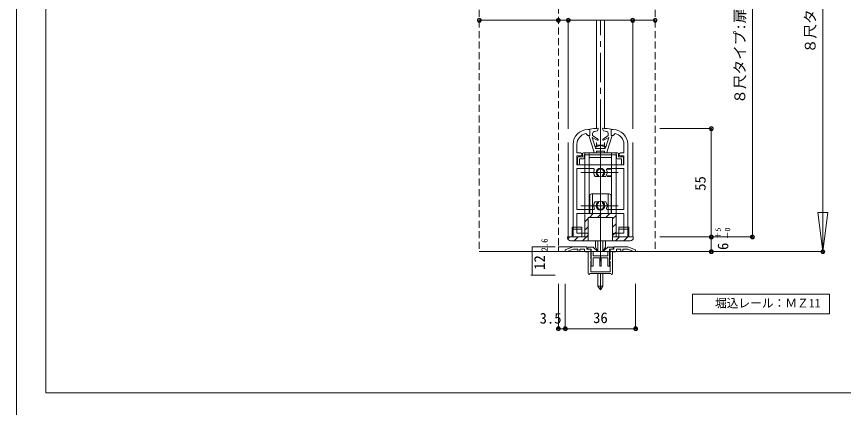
# Model space of a CAD drawing. Units: millimetres on the paper, enlarged 5 times, with parts at other scales. Extents: x -992 to 1008, y -685 to 700.
# Drawn here: x -992 to -287, y -39 to 295 of the extents above; entities that cross this region are included whole.
import ezdxf
from ezdxf.enums import TextEntityAlignment as Align

# ---------------------------------------------------------------- set-up
doc = ezdxf.new("R2010")
doc.units = ezdxf.units.MM
doc.header["$LTSCALE"] = 5
doc.header["$PDMODE"] = 32
doc.header["$PDSIZE"] = 2.5
doc.linetypes.add('CHAIN1', pattern=[8, 5, -1, 1, -1])
doc.linetypes.add('DASHED1', pattern=[1.8, 1.2, -0.6])
for name, color, linetype, lineweight in [('1-0_H-SYM', 7, 'Continuous', 20), ('1-1_0', 7, 'Continuous', 20), ('2-0_18', 7, 'Continuous', 18)]:
    doc.layers.add(name, color=color, linetype=linetype, lineweight=lineweight)
doc.styles.add('ＭＳ ゴシック', font='')
doc.styles.get('ＭＳ ゴシック').set_extended_font_data('MS Gothic')

msp = doc.modelspace()

# ---------------------------------------------------------------- linework, layer by layer
at = {"layer": '1-0_H-SYM'}
msp.add_lwpolyline([(197.5, -26.25), (-967.5, -26.25), (-967.5, 675)], dxfattribs=at)
at = {"layer": '1-1_0'}
msp.add_lwpolyline([(-992.5, -685), (1007.5, -685), (1007.5, 700), (-992.5, 700)], close=True, dxfattribs=at)
msp.add_lwpolyline([(197.5, -26.25), (-967.5, -26.25), (-967.5, 675)], dxfattribs=at)
at = {"layer": '2-0_18', "linetype": 'DASHED1', "lineweight": 20}
for p, q in [((-597.658, 516.667), (-597.658, 94.354)), ((-447.657, 516.667), (-447.657, 94.354)), ((-530.158, 456.667), (-530.158, 94.354))]:
    msp.add_line(p, q, dxfattribs=at)
at = {"layer": '2-0_18', "color": 4}
for p, q in [((-364.635, 516.667), (-364.635, 106.854)), ((-304.577, 516.667), (-304.577, 96.115)), ((-530.158, 291.874), (-597.658, 291.874)), ((-530.158, 291.874), (-466.824, 291.874)), ((-466.824, 291.874), (-447.658, 291.874)), ((-308.91, 127.687), (-300.243, 127.687)), ((-304.577, 94.354), (-308.91, 127.687)), ((-300.243, 127.687), (-304.577, 94.354)), ((-443.632, 106.854), (-399.726, 106.854)), ((-364.635, 106.854), (-434.299, 106.854)), ((-399.726, 107.738), (-399.726, 94.354)), ((-494.324, 103.521), (-494.324, 94.354)), ((-494.324, 94.354), (-494.324, 103.521)), ((-443.632, 94.354), (-304.577, 94.354)), ((-553.713, 74.354), (-532.927, 74.354)), ((-530.158, 28.429), (-530.158, 66.693)), ((-524.324, 28.429), (-524.324, 66.693)), ((-464.324, 28.429), (-464.324, 66.693)), ((-524.324, 28.429), (-530.158, 28.429)), ((-464.324, 28.429), (-524.324, 28.429))]:
    msp.add_line(p, q, dxfattribs=at)
at = {"layer": '2-0_18'}
for p, q in [((-597.658, 290.207), (-597.658, 291.874)), ((-530.158, 290.207), (-530.158, 291.874)), ((-521.824, 199.088), (-521.824, 291.874)), ((-497.658, 219.716), (-497.658, 291.874)), ((-490.991, 291.874), (-490.991, 216.982)), ((-466.824, 291.874), (-466.824, 199.088)), ((-447.658, 291.874), (-447.658, 290.207)), ((-497.658, 199.088), (-497.658, 224.686)), ((-490.991, 224.686), (-490.991, 199.088)), ((-503.491, 198.52), (-505.158, 198.52)), ((-503.491, 193.521), (-503.491, 198.854)), ((-503.491, 198.52), (-503.491, 193.521)), ((-496.824, 197.521), (-496.179, 199.237)), ((-485.158, 198.854), (-485.158, 193.521)), ((-485.158, 193.521), (-485.158, 198.52)), ((-483.491, 198.52), (-485.158, 198.52)), ((-504.324, 193.354), (-503.491, 193.521)), ((-499.991, 180.187), (-504.324, 193.354)), ((-501.495, 191.687), (-497.052, 189.409)), ((-498.79, 183.47), (-501.495, 191.687)), ((-500.991, 193.521), (-500.991, 195.207)), ((-496.529, 190.257), (-500.991, 193.521)), ((-499.713, 196.827), (-496.824, 197.521)), ((-487.658, 193.521), (-492.119, 190.257)), ((-487.658, 195.207), (-487.658, 193.521)), ((-485.158, 193.521), (-483.491, 193.521)), ((-483.491, 193.521), (-481.824, 195.034)), ((-521.824, 106.854), (-521.824, 187.495)), ((-517.658, 186.02), (-517.658, 107.687)), ((-514.324, 186.02), (-514.324, 178.521)), ((-497.658, 185.187), (-497.658, 187.495)), ((-490.991, 185.187), (-497.658, 185.187)), ((-490.991, 187.495), (-490.991, 185.187)), ((-474.324, 178.521), (-474.324, 186.02)), ((-470.991, 107.687), (-470.991, 186.02)), ((-466.824, 187.495), (-466.824, 106.854)), ((-514.324, 178.521), (-511.408, 178.521)), ((-509.741, 177.687), (-509.741, 175.187)), ((-479.741, 178.521), (-508.908, 178.521)), ((-508.074, 176.854), (-480.574, 176.854)), ((-508.074, 174.354), (-508.074, 176.854)), ((-503.824, 126.854), (-503.824, 178.521)), ((-499.991, 179.354), (-499.991, 180.187)), ((-498.658, 178.521), (-499.158, 178.521)), ((-498.588, 182.854), (-498.457, 182.854)), ((-498.423, 182.354), (-498.588, 182.854)), ((-490.226, 182.354), (-498.423, 182.354)), ((-490.839, 180.187), (-497.824, 180.187)), ((-497.824, 180.187), (-497.824, 179.354)), ((-490.824, 179.354), (-490.824, 180.187)), ((-489.491, 178.521), (-489.991, 178.521)), ((-488.658, 180.187), (-488.658, 179.354)), ((-484.824, 178.521), (-484.824, 126.854)), ((-480.574, 176.854), (-480.574, 174.354)), ((-478.908, 175.187), (-478.908, 177.687)), ((-474.324, 178.521), (-477.241, 178.521)), ((-513.908, 174.354), (-513.908, 169.354)), ((-509.741, 175.187), (-513.074, 175.187)), ((-512.241, 169.354), (-512.241, 173.52)), ((-512.241, 173.52), (-508.908, 173.52)), ((-503.824, 174.687), (-484.824, 174.687)), ((-479.741, 173.52), (-476.408, 173.52)), ((-475.574, 175.187), (-478.908, 175.187)), ((-477.241, 176.021), (-474.324, 176.021)), ((-476.408, 173.52), (-476.408, 169.354)), ((-474.741, 169.354), (-474.741, 174.354)), ((-474.324, 168.521), (-474.324, 176.021)), ((-514.324, 168.521), (-474.324, 168.521)), ((-514.324, 165.187), (-500.324, 165.187)), ((-514.324, 130.187), (-514.324, 165.187)), ((-484.824, 168.521), (-488.658, 168.521)), ((-488.324, 165.187), (-474.324, 165.187)), ((-474.324, 165.187), (-474.324, 130.187)), ((-498.907, 158.521), (-496.611, 158.521)), ((-489.742, 158.521), (-492.038, 158.521)), ((-503.491, 126.854), (-503.491, 141.854)), ((-501.824, 143.521), (-486.824, 143.521)), ((-500.991, 143.521), (-500.991, 126.854)), ((-487.658, 143.521), (-487.658, 126.854)), ((-485.158, 141.854), (-485.158, 126.854)), ((-496.611, 136.854), (-498.907, 136.854)), ((-492.038, 136.854), (-489.742, 136.854)), ((-500.324, 130.187), (-514.324, 130.187)), ((-474.324, 130.187), (-488.324, 130.187)), ((-474.324, 126.854), (-514.324, 126.854)), ((-514.324, 110.187), (-514.324, 126.854)), ((-480.991, 126.854), (-507.658, 126.854)), ((-507.658, 126.021), (-507.658, 106.854)), ((-507.658, 126.021), (-507.658, 106.854)), ((-507.658, 119.654), (-504.741, 122.571)), ((-507.658, 119.654), (-504.741, 122.571)), ((-481.824, 126.854), (-506.824, 126.854)), ((-481.824, 126.854), (-506.824, 126.854)), ((-503.791, 123.521), (-500.458, 126.854)), ((-503.791, 123.521), (-500.458, 126.854)), ((-496.72, 123.521), (-493.387, 126.854)), ((-496.72, 123.521), (-493.387, 126.854)), ((-489.649, 123.521), (-486.316, 126.854)), ((-489.649, 123.521), (-486.316, 126.854)), ((-483.908, 122.191), (-480.991, 125.107)), ((-483.908, 122.191), (-480.991, 125.107)), ((-480.991, 106.854), (-480.991, 126.021)), ((-480.991, 106.854), (-480.991, 126.021)), ((-474.324, 126.854), (-474.324, 110.187)), ((-518.491, 115.187), (-518.491, 106.854)), ((-510.158, 113.521), (-518.491, 113.521)), ((-507.658, 112.583), (-504.741, 115.5)), ((-507.658, 112.583), (-504.741, 115.5)), ((-483.908, 115.12), (-480.991, 118.036)), ((-483.908, 115.12), (-480.991, 118.036)), ((-478.491, 115.187), (-478.491, 106.854)), ((-470.158, 115.187), (-478.491, 115.187)), ((-470.158, 113.521), (-478.491, 113.521)), ((-470.158, 106.854), (-470.158, 115.187)), ((-522.324, 106.854), (-522.324, 106.021)), ((-507.658, 106.854), (-522.324, 106.854)), ((-522.324, 106.854), (-522.324, 106.021)), ((-507.658, 106.854), (-522.324, 106.854)), ((-522.166, 105.146), (-520.458, 106.854)), ((-522.166, 105.146), (-520.458, 106.854)), ((-516.824, 106.854), (-521.824, 106.854)), ((-516.824, 106.854), (-521.824, 106.854)), ((-504.741, 106.854), (-516.824, 106.854)), ((-504.741, 106.854), (-516.824, 106.854)), ((-516.72, 103.521), (-513.387, 106.854)), ((-516.72, 103.521), (-513.387, 106.854)), ((-514.324, 110.187), (-506.408, 110.187)), ((-509.649, 103.521), (-504.695, 108.475)), ((-509.649, 103.521), (-504.741, 108.428)), ((-504.741, 108.521), (-504.741, 106.854)), ((-504.741, 108.521), (-504.741, 106.854)), ((-483.908, 108.049), (-480.991, 110.965)), ((-483.908, 108.049), (-480.991, 110.965)), ((-483.908, 106.854), (-483.908, 108.521)), ((-483.908, 106.854), (-483.908, 108.521)), ((-471.824, 106.854), (-483.908, 106.854)), ((-471.824, 106.854), (-483.908, 106.854)), ((-482.241, 110.187), (-474.324, 110.187)), ((-481.365, 103.521), (-478.031, 106.854)), ((-481.364, 103.522), (-478.031, 106.854)), ((-466.324, 106.854), (-480.991, 106.854)), ((-466.324, 106.854), (-480.991, 106.854)), ((-474.293, 103.521), (-470.96, 106.854)), ((-474.293, 103.521), (-470.96, 106.854)), ((-466.824, 106.854), (-471.824, 106.854)), ((-466.824, 106.854), (-471.824, 106.854)), ((-466.324, 106.021), (-466.324, 106.854)), ((-466.324, 106.021), (-466.324, 106.854)), ((-519.824, 103.521), (-468.824, 103.521)), ((-519.824, 103.521), (-468.824, 103.521)), ((-498.658, 103.521), (-498.658, 98.034)), ((-492.158, 94.354), (-492.158, 103.521)), ((-489.991, 103.521), (-489.991, 98.084)), ((-530.158, 94.354), (-530.158, 98.521)), ((-517.658, 98.521), (-524.324, 95.854)), ((-524.324, 95.854), (-524.324, 94.354)), ((-524.324, 94.354), (-522.658, 94.354)), ((-517.658, 96.354), (-522.658, 94.354)), ((-517.658, 98.521), (-505.824, 98.521)), ((-517.658, 96.354), (-513.491, 96.354)), ((-513.491, 94.354), (-513.491, 96.354)), ((-513.491, 94.354), (-511.824, 94.354)), ((-511.824, 94.354), (-511.824, 96.354)), ((-511.824, 96.354), (-507.991, 96.354)), ((-507.991, 96.354), (-507.991, 95.021)), ((-507.158, 94.187), (-504.658, 94.187)), ((-505.824, 98.521), (-505.824, 96.354)), ((-505.824, 96.354), (-502.491, 96.354)), ((-505.055, 96.354), (-502.158, 96.354)), ((-504.87, 98.021), (-500.491, 98.021)), ((-504.658, 94.187), (-504.658, 75.521)), ((-502.491, 96.354), (-502.491, 87.854)), ((-502.158, 82.021), (-502.158, 96.354)), ((-500.491, 98.021), (-496.567, 94.354)), ((-500.491, 94.354), (-496.567, 94.354)), ((-500.491, 90.674), (-500.491, 94.354)), ((-498.658, 98.034), (-496.491, 94.354)), ((-492.158, 94.354), (-496.491, 94.354)), ((-488.158, 98.021), (-492.175, 94.354)), ((-488.158, 94.354), (-492.175, 94.354)), ((-492.158, 94.354), (-489.991, 98.084)), ((-488.158, 98.021), (-483.754, 98.021)), ((-488.158, 94.354), (-488.158, 90.674)), ((-486.491, 96.354), (-486.491, 82.021)), ((-486.491, 96.354), (-483.596, 96.354)), ((-486.158, 96.354), (-482.824, 96.354)), ((-486.158, 96.354), (-486.158, 87.854)), ((-483.991, 94.187), (-481.491, 94.187)), ((-483.991, 94.187), (-483.991, 75.521)), ((-482.824, 98.521), (-482.824, 96.354)), ((-482.824, 98.521), (-470.991, 98.521)), ((-480.658, 96.354), (-480.658, 95.021)), ((-480.658, 96.354), (-476.824, 96.354)), ((-476.824, 96.354), (-476.824, 94.354)), ((-476.824, 94.354), (-475.158, 94.354)), ((-475.158, 96.354), (-475.158, 94.354)), ((-475.158, 96.354), (-470.991, 96.354)), ((-470.991, 98.521), (-464.324, 95.854)), ((-470.991, 96.354), (-465.991, 94.354)), ((-464.324, 94.354), (-465.991, 94.354)), ((-464.324, 95.854), (-464.324, 94.354)), ((-502.491, 85.862), (-502.491, 77.021)), ((-500.491, 90.674), (-488.158, 90.674)), ((-500.491, 89.008), (-494.825, 89.008)), ((-500.491, 82.021), (-500.491, 89.008)), ((-494.825, 89.008), (-494.825, 82.021)), ((-493.824, 89.008), (-488.158, 89.008)), ((-488.158, 89.008), (-488.158, 82.021)), ((-486.158, 85.867), (-486.158, 77.021)), ((-500.491, 82.021), (-502.158, 82.021)), ((-486.491, 82.021), (-488.158, 82.021)), ((-503.103, 75.521), (-503.324, 75.521)), ((-485.488, 75.521), (-503.103, 75.521)), ((-486.158, 77.021), (-502.491, 77.021)), ((-485.488, 75.521), (-485.324, 75.521))]:
    msp.add_line(p, q, dxfattribs=at)
at = {"layer": '2-0_18', "linetype": 'CHAIN1'}
for p, q in [((-494.324, 199.088), (-494.324, 291.874)), ((-494.324, 204.549), (-494.324, 98.893)), ((-494.324, 204.512), (-494.324, 176.178)), ((-494.324, 204.512), (-494.324, 176.179)), ((-494.324, 187.629), (-494.324, 160.486)), ((-494.324, 85.744), (-494.324, 187.495)), ((-494.324, 118.521), (-494.324, 186.854)), ((-488.658, 165.187), (-484.824, 165.187)), ((-488.658, 164.687), (-484.824, 164.687)), ((-511.025, 161.854), (-479.324, 161.854)), ((-484.359, 161.854), (-502.692, 161.854)), ((-491.517, 161.854), (-481.517, 161.854)), ((-484.824, 159.02), (-488.658, 159.02)), ((-484.824, 158.521), (-488.658, 158.521)), ((-494.324, 98.986), (-494.324, 147.32)), ((-511.025, 133.521), (-479.324, 133.521)), ((-507.163, 133.521), (-482.163, 133.521)), ((-502.692, 133.521), (-484.359, 133.521)), ((-491.517, 133.521), (-481.517, 133.521)), ((-484.824, 130.187), (-488.658, 130.187)), ((-494.324, 61.654), (-494.324, 75.521)), ((-494.324, 70.702), (-494.324, 75.521)), ((-494.324, 70.702), (-494.324, 71.307)), ((-494.324, 61.654), (-494.324, 70.702))]:
    msp.add_line(p, q, dxfattribs=at)
at = {"layer": '2-0_18', "linetype": 'DASHED1'}
msp.add_line((-494.324, 204.549), (-494.324, 88.639), dxfattribs=at)
at = {"layer": '2-0_18', "lineweight": 20}
for p, q in [((-597.658, 94.354), (-403.2, 94.354)), ((-552.661, 98.521), (-552.661, 74.354)), ((-532.927, 98.521), (-552.661, 98.521)), ((-517.658, 98.521), (-530.158, 98.521)), ((-496.458, 75.521), (-496.458, 64.854)), ((-494.324, 75.521), (-494.324, 61.654)), ((-492.21, 75.496), (-492.21, 75.521)), ((-492.191, 71.307), (-492.191, 75.521)), ((-492.191, 75.521), (-492.191, 64.854)), ((-492.191, 70.883), (-492.191, 71.307)), ((-496.458, 64.854), (-494.324, 61.654)), ((-496.458, 64.854), (-492.191, 64.854)), ((-492.191, 64.854), (-494.324, 61.654))]:
    msp.add_line(p, q, dxfattribs=at)
at = {"layer": '2-0_18'}
for points in [[(-492.47, 199.237), (-491.824, 197.521), (-488.935, 196.827)], [(-506.824, 195.034), (-505.158, 193.521), (-503.491, 193.521)], [(-491.596, 189.409), (-487.154, 191.687), (-489.858, 183.47)], [(-485.158, 193.521), (-484.324, 193.354), (-488.658, 180.187)], [(-490.192, 182.854), (-490.061, 182.854), (-490.226, 182.354)], [(-511.408, 176.021), (-514.324, 176.021), (-514.324, 168.521)], [(-504.741, 103.521), (-504.741, 123.521), (-483.908, 123.521), (-483.908, 103.521)], [(-510.158, 106.854), (-510.158, 115.187), (-518.491, 115.187)], [(-492.158, 94.354), (-496.491, 94.354), (-496.491, 103.521)], [(-493.824, 89.008), (-493.824, 82.021), (-494.825, 82.021)]]:
    msp.add_lwpolyline(points, dxfattribs=at)
at = {"layer": '2-0_18', "color": 4}
msp.add_lwpolyline([(-443.632, 199.405), (-399.726, 199.405), (-399.726, 107.738)], dxfattribs=at)
at = {"layer": '2-0_18'}
for points in [[(-480.991, 126.854), (-507.658, 126.854), (-507.658, 178.521), (-480.991, 178.521)], [(-415.674, 41.218), (-299.007, 41.218), (-299.007, 57.885), (-415.674, 57.885)]]:
    msp.add_lwpolyline(points, close=True, dxfattribs=at)
at = {"layer": '2-0_18', "color": 4}
for centre in [(-597.658, 291.874), (-530.158, 291.874), (-521.824, 291.874), (-466.824, 291.874), (-447.658, 291.874), (-399.726, 199.405), (-399.726, 106.854), (-364.635, 106.854), (-399.726, 94.354), (-304.577, 94.355), (-530.158, 28.429), (-524.324, 28.429), (-464.324, 28.429)]:
    msp.add_circle(centre, 1.667, dxfattribs=at)
at = {"layer": '2-0_18'}
for centre in [(-494.324, 161.854), (-494.324, 133.521), (-494.324, 133.521)]:
    msp.add_circle(centre, 3.75, dxfattribs=at)
for centre, radius, start, end in [((-505.158, 186.02), 12.5, 90, 180), ((-490.137, 116.597), 83.333, 94.39026, 99.22101), ((-496.491, 199.354), 0.333, 339.39028, 94.39026), ((-492.158, 199.354), 0.333, 85.6097, 200.60966), ((-498.511, 116.597), 83.333, 80.77894, 85.6097), ((-483.491, 186.02), 12.5, 0, 90), ((-505.158, 186.02), 9.167, 100.47566, 180), ((-499.324, 195.207), 1.667, 103.49571, 180), ((-489.324, 195.207), 1.667, 0, 76.50424), ((-483.491, 186.02), 9.167, 0, 79.52429), ((-495.875, 181.854), 3.333, 82.65042, 151.00492), ((-495.875, 181.854), 2.667, 82.65042, 155.68423), ((-496.824, 189.854), 0.5, 242.84899, 53.82074), ((-495.491, 184.829), 0.333, 262.65042, 82.65042), ((-493.158, 184.829), 0.333, 97.34953, 277.34953), ((-492.774, 181.854), 3.333, 28.99503, 97.34953), ((-492.774, 181.854), 2.667, 24.31572, 97.34953), ((-491.824, 189.854), 0.5, 126.17921, 297.15095), ((-511.408, 177.271), 1.25, 270, 90), ((-508.908, 177.687), 0.833, 90, 180), ((-499.158, 179.354), 0.833, 180, 270), ((-498.658, 179.354), 0.833, 270, 0), ((-498.457, 183.021), 0.167, 270, 335.68423), ((-489.991, 179.354), 0.833, 180, 270), ((-490.192, 183.021), 0.167, 204.31571, 270), ((-489.491, 179.354), 0.833, 270, 0), ((-479.741, 177.687), 0.833, 0, 90), ((-477.241, 177.271), 1.25, 90, 270), ((-513.074, 174.354), 0.833, 90, 180), ((-513.074, 169.354), 0.833, 180, 0), ((-508.908, 174.354), 0.833, 270, 0), ((-479.741, 174.354), 0.833, 180, 270), ((-475.574, 169.354), 0.833, 180, 0), ((-475.574, 174.354), 0.833, 0, 90), ((-500.324, 164.354), 0.833, 337.38011, 90), ((-494.324, 161.854), 5.667, 157.38011, 216.03186), ((-496.824, 161.854), 0.833, 112.02429, 247.97566), ((-494.324, 161.854), 2.917, 135.35885, 164.64109), ((-495.574, 164.019), 0.833, 52.02429, 187.97566), ((-494.324, 161.854), 2.917, 75.35886, 104.64109), ((-493.074, 164.019), 0.833, 352.02429, 127.97566), ((-494.324, 161.854), 2.917, 15.35886, 44.6411), ((-491.824, 161.854), 0.833, 292.02429, 67.97566), ((-494.324, 161.854), 5.667, 323.96809, 22.61984), ((-488.324, 164.354), 0.833, 90, 202.61984), ((-494.324, 161.854), 2.917, 195.35885, 229.81587), ((-496.611, 159.147), 0.626, 270, 49.81587), ((-492.038, 159.147), 0.626, 130.18408, 270), ((-494.324, 161.854), 2.917, 310.18408, 344.64109), ((-501.824, 141.854), 1.667, 90, 180), ((-486.824, 141.854), 1.667, 0, 90), ((-494.324, 133.521), 5.667, 143.96809, 202.61984), ((-496.824, 133.521), 0.833, 112.02429, 247.97566), ((-494.324, 133.521), 2.917, 130.18408, 164.64109), ((-496.611, 136.227), 0.626, 310.18408, 90), ((-492.038, 136.227), 0.626, 90, 229.81587), ((-494.324, 133.521), 2.917, 15.35886, 49.81587), ((-491.824, 133.521), 0.833, 292.02429, 67.97566), ((-494.324, 133.521), 5.667, 337.38011, 36.03186), ((-500.324, 131.021), 0.833, 270, 22.61984), ((-494.324, 133.521), 2.917, 195.35885, 224.64109), ((-495.574, 131.356), 0.833, 172.02429, 307.97566), ((-494.324, 133.521), 2.917, 255.35885, 284.64109), ((-493.074, 131.356), 0.833, 232.02429, 7.97566), ((-494.324, 133.521), 2.917, 315.35885, 344.64109), ((-488.324, 131.021), 0.833, 157.38011, 270), ((-506.824, 126.021), 0.833, 90, 180), ((-506.824, 126.021), 0.833, 90, 180), ((-481.824, 126.021), 0.833, 0, 90), ((-481.824, 126.021), 0.833, 0, 90), ((-519.824, 106.021), 2.5, 180, 270), ((-519.824, 106.021), 2.5, 180, 270), ((-516.824, 107.687), 0.833, 180, 270), ((-516.824, 107.687), 0.833, 180, 270), ((-506.408, 108.521), 1.667, 0, 90), ((-506.408, 108.521), 1.667, 0, 90), ((-482.241, 108.521), 1.667, 90, 180), ((-482.241, 108.521), 1.667, 90, 180), ((-471.824, 107.687), 0.833, 270, 0), ((-471.824, 107.687), 0.833, 270, 0), ((-468.824, 106.021), 2.5, 270, 0), ((-468.824, 106.021), 2.5, 270, 0), ((-507.158, 95.021), 0.833, 180, 270), ((-503.158, 96.987), 2, 148.87347, 198.44392), ((-485.484, 97.016), 2, 340.65885, 30.19339), ((-481.491, 95.021), 0.833, 270, 0), ((-505.247, 86.01), 3.333, 12.40102, 34.24194), ((-502.821, 86.627), 0.833, 293.36148, 6.77158), ((-483.367, 86.038), 3.333, 146.85531, 170.85588), ((-485.825, 86.631), 0.833, 176.12995, 246.40356), ((-503.991, 75.521), 0.667, 180, 0), ((-484.658, 75.521), 0.667, 180, 0)]:
    msp.add_arc(centre, radius, start, end, dxfattribs=at)
at = {"layer": '2-0_18', "color": 5}
for p in [(-597.658, 291.874), (-530.158, 291.874), (-521.824, 291.874), (-466.824, 291.874), (-447.658, 291.874), (-399.726, 199.405), (-399.726, 106.854), (-364.635, 106.854), (-399.726, 94.354), (-304.577, 94.355), (-530.158, 28.429), (-524.324, 28.429), (-464.324, 28.429)]:
    msp.add_point(p, dxfattribs=at)
at = {"layer": '2-0_18', "color": 4}
for p in [(-597.658, 291.874), (-521.824, 291.874), (-466.824, 291.874), (-447.658, 291.874), (-399.726, 199.405), (-399.726, 106.854), (-364.635, 106.854), (-399.726, 94.354), (-530.158, 28.429), (-524.324, 28.429), (-464.324, 28.429)]:
    msp.add_point(p, dxfattribs=at)

# ---------------------------------------------------------------- texts
at = {"layer": '2-0_18', "style": 'ＭＳ ゴシック'}
for s, height, p in [('８尺タイプ:枠外Ｈ2,348', 9.164, (-308.006, 263.678)), ('８尺タイプ:扉高ＤＨ:2,294', 9.164, (-368.064, 220.527)), ('55', 9.164, (-401.838, 146.273)), ('＋5', 4.582, (-390.329, 104.991)), ('－0', 4.582, (-382.284, 104.991)), ('2.6', 5.499, (-537.598, 94.369)), ('6', 9.164, (-382.468, 95.72)), ('12', 9.164, (-538.957, 78.79))]:
    msp.add_text(s, height=height, rotation=90, dxfattribs=at).set_placement(p, align=Align.BOTTOM_LEFT)
for s, height, p in [('堀込レール：ＭＺ11', 7.331, (-396.585, 44.419)), ('3.5', 9.164, (-546.248, 30.11)), ('36', 9.164, (-500.574, 30.512))]:
    msp.add_text(s, height=height, dxfattribs=at).set_placement(p, align=Align.BOTTOM_LEFT)

doc.saveas('drawing.dxf')
